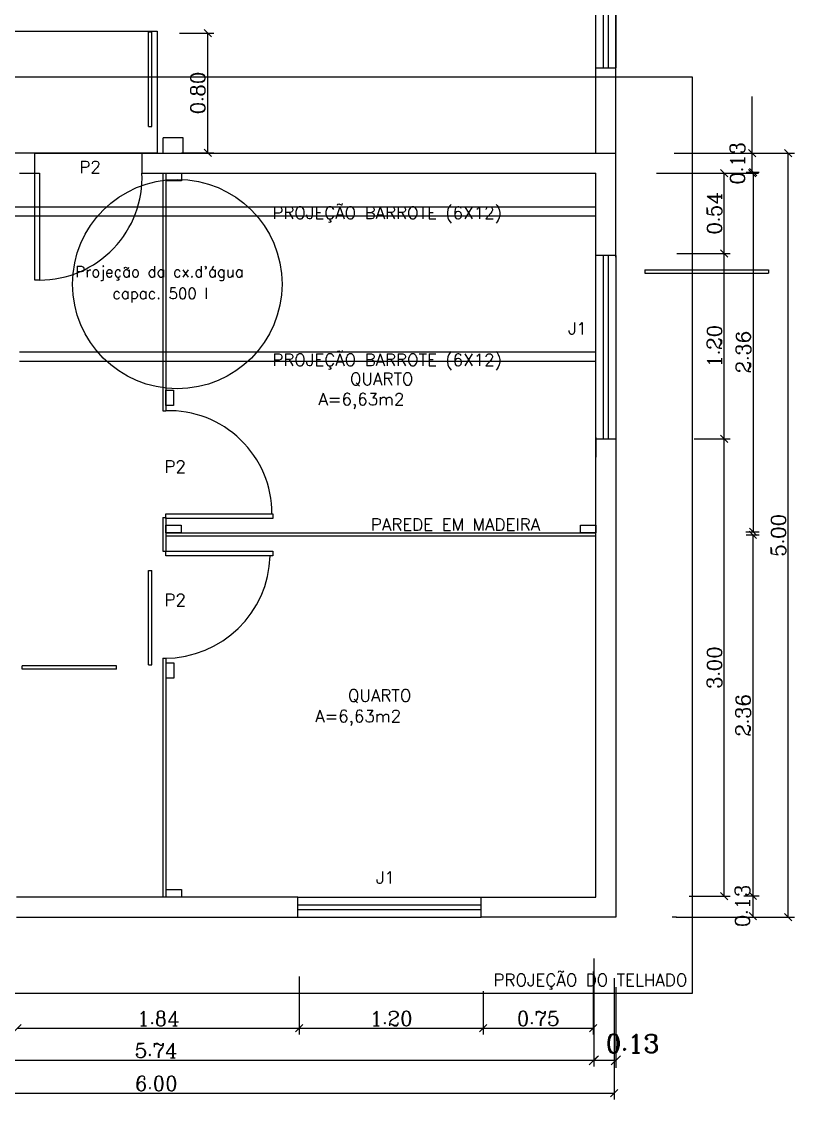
# Model space of a CAD drawing. Extents: x -43 to 70, y -5 to 23.
# Drawn here: x 42.43 to 47.48, y -4.41 to 2.64 of the extents above; entities that cross this region are included whole.
import ezdxf
from ezdxf.enums import TextEntityAlignment as Align

# ---------------------------------------------------------------- set-up
doc = ezdxf.new("R2010")
doc.units = 0
doc.header["$LTSCALE"] = 20
for name, pattern in [('BORDER2', [0.875, 0.25, -0.125, 0.25, -0.125, 0, -0.125]), ('DASHED2', [0.375, 0.25, -0.125]), ('HIDDEN2', [0.1875, 0.125, -0.0625]), ('HIDDENX2', [0.75, 0.5, -0.25])]:
    doc.linetypes.add(name, pattern=pattern)
doc.layers.get('0').update_dxf_attribs({"color": 5, "linetype": 'CONTINUOUS'})
doc.layers.get('DEFPOINTS').update_dxf_attribs({"linetype": 'CONTINUOUS'})
for name, color, linetype in [('CAIXADÁGUA', 244, 'CONTINUOUS'), ('CALÇADA', 244, 'CONTINUOUS'), ('COTAS', 244, 'CONTINUOUS'), ('JANELA', 5, 'CONTINUOUS'), ('PAREDE', 7, 'CONTINUOUS'), ('PORTAS', 1, 'CONTINUOUS'), ('PROJPAR', 11, 'DASHED2'), ('PROJTELH', 30, 'HIDDEN2'), ('SETA', 3, 'CONTINUOUS'), ('TEXTO', 1, 'CONTINUOUS'), ('VISTAP', 244, 'CONTINUOUS')]:
    doc.layers.add(name, color=color, linetype=linetype)
doc.styles.add('ROMANC', font='romanc')
doc.dimstyles.new('ISO-25', dxfattribs={"dimscale": 0.8, "dimtxt": 0.12, "dimasz": 0.06, "dimexe": 0.05, "dimexo": 0.5, "dimgap": 0.02, "dimtad": 1, "dimtoh": 1, "dimzin": 1, "dimtxsty": 'ROMANC', "dimblk1": 'OBLIQUE', "dimblk2": 'OBLIQUE', "dimsah": 1, "dimcen": 0.12, "dimclrd": 244, "dimclre": 244, "dimclrt": 244, "dimazin": 3, "dimtfac": 1, "dimtdec": 4, "dimtmove": 0, "dimatfit": 3, "dimtvp": 1, "dimtolj": 1, "dimtzin": 0})

# ---------------------------------------------------------------- blocks, each defined once
blk = doc.blocks.new('_OBLIQUE')
at = {"color": 0, "linetype": 'BYBLOCK'}
blk.add_line((-0.5, -0.5), (0.5, 0.5), dxfattribs=at)
blk = doc.blocks.new('*D51')
at = {"color": 244, "linetype": 'BYBLOCK'}
for p, q in [((44.2435, -3.61), (44.2435, -3.9886)), ((42.3992, -3.9486), (44.2435, -3.9486))]:
    blk.add_line(p, q, dxfattribs=at)
at = {"layer": 'DEFPOINTS', "color": 0, "linetype": 'BYBLOCK'}
for p in [(42.3992, -3.1757), (44.2435, -3.21), (44.2435, -3.9486)]:
    blk.add_point(p, dxfattribs=at)
at = {"color": 244, "linetype": 'BYBLOCK', "xscale": 0.048, "yscale": 0.048, "zscale": 0.048, "rotation": 180}
blk.add_blockref('_OBLIQUE', (42.3992, -3.9486), dxfattribs=at)
at = {"color": 244, "linetype": 'BYBLOCK', "xscale": 0.048, "yscale": 0.048, "zscale": 0.048}
blk.add_blockref('_OBLIQUE', (44.2435, -3.9486), dxfattribs=at)
at = {"color": 244, "linetype": 'BYBLOCK', "insert": (43.3214, -3.8846), "char_height": 0.096, "attachment_point": 5, "style": 'ROMANC'}
blk.add_mtext('\\A1;1.84', dxfattribs=at)
blk = doc.blocks.new('*D52')
at = {"color": 244, "linetype": 'BYBLOCK'}
for p, q in [((45.4461, -3.7057), (45.4461, -3.9886)), ((44.2435, -3.9486), (45.4461, -3.9486))]:
    blk.add_line(p, q, dxfattribs=at)
at = {"layer": 'DEFPOINTS', "color": 0, "linetype": 'BYBLOCK'}
for p in [(44.2435, -3.21), (45.4461, -3.3057), (45.4461, -3.9486)]:
    blk.add_point(p, dxfattribs=at)
at = {"color": 244, "linetype": 'BYBLOCK', "xscale": 0.048, "yscale": 0.048, "zscale": 0.048, "rotation": 180}
blk.add_blockref('_OBLIQUE', (44.2435, -3.9486), dxfattribs=at)
at = {"color": 244, "linetype": 'BYBLOCK', "xscale": 0.048, "yscale": 0.048, "zscale": 0.048}
blk.add_blockref('_OBLIQUE', (45.4461, -3.9486), dxfattribs=at)
at = {"color": 244, "linetype": 'BYBLOCK', "insert": (44.8448, -3.8846), "char_height": 0.096, "attachment_point": 5, "style": 'ROMANC'}
blk.add_mtext('\\A1;1.20', dxfattribs=at)
blk = doc.blocks.new('*D53')
at = {"color": 244, "linetype": 'BYBLOCK'}
for p, q in [((46.166, -3.5757), (46.166, -3.9886)), ((45.4461, -3.9486), (46.166, -3.9486))]:
    blk.add_line(p, q, dxfattribs=at)
at = {"layer": 'DEFPOINTS', "color": 0, "linetype": 'BYBLOCK'}
for p in [(46.166, -3.1757), (45.4461, -3.3057), (46.166, -3.9486)]:
    blk.add_point(p, dxfattribs=at)
at = {"color": 244, "linetype": 'BYBLOCK', "xscale": 0.048, "yscale": 0.048, "zscale": 0.048, "rotation": 180}
blk.add_blockref('_OBLIQUE', (45.4461, -3.9486), dxfattribs=at)
at = {"color": 244, "linetype": 'BYBLOCK', "xscale": 0.048, "yscale": 0.048, "zscale": 0.048}
blk.add_blockref('_OBLIQUE', (46.166, -3.9486), dxfattribs=at)
at = {"color": 244, "linetype": 'BYBLOCK', "insert": (45.806, -3.8846), "char_height": 0.096, "attachment_point": 5, "style": 'ROMANC'}
blk.add_mtext('\\A1;{0.75}', dxfattribs=at)
blk = doc.blocks.new('*D54')
at = {"color": 244, "linetype": 'BYBLOCK'}
for p, q in [((40.444, -3.491), (40.444, -4.1976)), ((46.1703, -3.491), (46.1703, -4.1976)), ((40.444, -4.1576), (46.1703, -4.1576))]:
    blk.add_line(p, q, dxfattribs=at)
at = {"layer": 'DEFPOINTS', "color": 0, "linetype": 'BYBLOCK'}
for p in [(40.444, -3.091), (46.1703, -3.091), (46.1703, -4.1576)]:
    blk.add_point(p, dxfattribs=at)
at = {"color": 244, "linetype": 'BYBLOCK', "xscale": 0.048, "yscale": 0.048, "zscale": 0.048, "rotation": 180}
blk.add_blockref('_OBLIQUE', (40.444, -4.1576), dxfattribs=at)
at = {"color": 244, "linetype": 'BYBLOCK', "xscale": 0.048, "yscale": 0.048, "zscale": 0.048}
blk.add_blockref('_OBLIQUE', (46.1703, -4.1576), dxfattribs=at)
at = {"color": 244, "linetype": 'BYBLOCK', "insert": (43.3072, -4.0936), "char_height": 0.096, "attachment_point": 5, "style": 'ROMANC'}
blk.add_mtext('\\A1;{5.74}', dxfattribs=at)
blk = doc.blocks.new('*D55')
at = {"color": 244, "linetype": 'BYBLOCK'}
for p, q in [((40.314, -3.607), (40.314, -4.4141)), ((46.3023, -3.621), (46.3023, -4.4141)), ((40.314, -4.3741), (46.3023, -4.3741))]:
    blk.add_line(p, q, dxfattribs=at)
at = {"layer": 'DEFPOINTS', "color": 0, "linetype": 'BYBLOCK'}
for p in [(40.314, -3.207), (46.3023, -3.221), (46.3023, -4.3741)]:
    blk.add_point(p, dxfattribs=at)
at = {"color": 244, "linetype": 'BYBLOCK', "xscale": 0.048, "yscale": 0.048, "zscale": 0.048, "rotation": 180}
blk.add_blockref('_OBLIQUE', (40.314, -4.3741), dxfattribs=at)
at = {"color": 244, "linetype": 'BYBLOCK', "xscale": 0.048, "yscale": 0.048, "zscale": 0.048}
blk.add_blockref('_OBLIQUE', (46.3023, -4.3741), dxfattribs=at)
at = {"color": 244, "linetype": 'BYBLOCK', "insert": (43.3082, -4.3101), "char_height": 0.096, "attachment_point": 5, "style": 'ROMANC'}
blk.add_mtext('\\A1;{6.00}', dxfattribs=at)
blk = doc.blocks.new('*D58')
at = {"color": 244, "linetype": 'BYBLOCK'}
for p, q in [((43.4603, 2.5647), (43.6845, 2.5647)), ((43.6445, 1.782), (43.6445, 2.5647)), ((43.4724, 1.782), (43.6845, 1.782))]:
    blk.add_line(p, q, dxfattribs=at)
at = {"layer": 'DEFPOINTS', "color": 0, "linetype": 'BYBLOCK'}
for p in [(43.0603, 2.5647), (43.6445, 2.5647), (43.0724, 1.782)]:
    blk.add_point(p, dxfattribs=at)
at = {"color": 244, "linetype": 'BYBLOCK', "xscale": 0.048, "yscale": 0.048, "zscale": 0.048}
for p, rotation in [((43.6445, 2.5647), 90), ((43.6445, 1.782), 270)]:
    blk.add_blockref('_OBLIQUE', p, dxfattribs=dict(at, rotation=rotation))
at = {"color": 244, "linetype": 'BYBLOCK', "insert": (43.5805, 2.1734), "char_height": 0.096, "attachment_point": 5, "rotation": 90, "style": 'ROMANC'}
blk.add_mtext('\\A1;{0.80}', dxfattribs=at)
blk = doc.blocks.new('*D67')
at = {"color": 244, "linetype": 'BYBLOCK'}
for p, q in [((46.8255, -0.091), (47.0626, -0.091)), ((47.0226, -3.0845), (47.0226, -0.091)), ((46.7926, -3.0845), (47.0626, -3.0845))]:
    blk.add_line(p, q, dxfattribs=at)
at = {"layer": 'DEFPOINTS', "color": 0, "linetype": 'BYBLOCK'}
for p in [(46.4255, -0.091), (47.0226, -0.091), (46.3926, -3.0845)]:
    blk.add_point(p, dxfattribs=at)
at = {"color": 244, "linetype": 'BYBLOCK', "xscale": 0.048, "yscale": 0.048, "zscale": 0.048}
for p, rotation in [((47.0226, -0.091), 90), ((47.0226, -3.0845), 270)]:
    blk.add_blockref('_OBLIQUE', p, dxfattribs=dict(at, rotation=rotation))
at = {"color": 244, "linetype": 'BYBLOCK', "insert": (46.9586, -1.5877), "char_height": 0.096, "attachment_point": 5, "rotation": 90, "style": 'ROMANC'}
blk.add_mtext('\\A1;{3.00}', dxfattribs=at)
blk = doc.blocks.new('*D68')
at = {"color": 244, "linetype": 'BYBLOCK'}
for p, q in [((46.714, 1.1232), (47.0626, 1.1232)), ((47.0226, -0.091), (47.0226, 1.1232))]:
    blk.add_line(p, q, dxfattribs=at)
at = {"layer": 'DEFPOINTS', "color": 0, "linetype": 'BYBLOCK'}
for p in [(46.314, 1.1232), (47.0226, 1.1232), (46.4255, -0.091)]:
    blk.add_point(p, dxfattribs=at)
at = {"color": 244, "linetype": 'BYBLOCK', "xscale": 0.048, "yscale": 0.048, "zscale": 0.048}
for p, rotation in [((47.0226, 1.1232), 90), ((47.0226, -0.091), 270)]:
    blk.add_blockref('_OBLIQUE', p, dxfattribs=dict(at, rotation=rotation))
at = {"color": 244, "linetype": 'BYBLOCK', "insert": (46.9586, 0.5161), "char_height": 0.096, "attachment_point": 5, "rotation": 90, "style": 'ROMANC'}
blk.add_mtext('\\A1;{1.20}', dxfattribs=at)
blk = doc.blocks.new('*D69')
at = {"color": 244, "linetype": 'BYBLOCK'}
for p, q in [((46.584, 1.649), (47.0626, 1.649)), ((47.0226, 1.1232), (47.0226, 1.649))]:
    blk.add_line(p, q, dxfattribs=at)
at = {"layer": 'DEFPOINTS', "color": 0, "linetype": 'BYBLOCK'}
for p in [(46.184, 1.649), (47.0226, 1.649), (46.314, 1.1232)]:
    blk.add_point(p, dxfattribs=at)
at = {"color": 244, "linetype": 'BYBLOCK', "xscale": 0.048, "yscale": 0.048, "zscale": 0.048}
for p, rotation in [((47.0226, 1.649), 90), ((47.0226, 1.1232), 270)]:
    blk.add_blockref('_OBLIQUE', p, dxfattribs=dict(at, rotation=rotation))
at = {"color": 244, "linetype": 'BYBLOCK', "insert": (46.9586, 1.3861), "char_height": 0.096, "attachment_point": 5, "rotation": 90, "style": 'ROMANC'}
blk.add_mtext('\\A1;{0.54}', dxfattribs=at)
blk = doc.blocks.new('*D70')
at = {"color": 244, "linetype": 'BYBLOCK'}
for p, q in [((46.695, 1.779), (47.4822, 1.779)), ((47.4422, -3.221), (47.4422, 1.779)), ((46.709, -3.221), (47.4822, -3.221))]:
    blk.add_line(p, q, dxfattribs=at)
at = {"layer": 'DEFPOINTS', "color": 0, "linetype": 'BYBLOCK'}
for p in [(46.295, 1.779), (47.4422, 1.779), (46.309, -3.221)]:
    blk.add_point(p, dxfattribs=at)
at = {"color": 244, "linetype": 'BYBLOCK', "xscale": 0.048, "yscale": 0.048, "zscale": 0.048}
for p, rotation in [((47.4422, 1.779), 90), ((47.4422, -3.221), 270)]:
    blk.add_blockref('_OBLIQUE', p, dxfattribs=dict(at, rotation=rotation))
at = {"color": 244, "linetype": 'BYBLOCK', "insert": (47.3782, -0.721), "char_height": 0.096, "attachment_point": 5, "rotation": 90, "style": 'ROMANC'}
blk.add_mtext('\\A1;5.00', dxfattribs=at)
blk = doc.blocks.new('*D162')
at = {"color": 244, "linetype": 'BYBLOCK'}
for p, q in [((46.584, 1.6464), (46.6697, 1.6464)), ((46.6297, 1.6464), (46.6297, -0.706)), ((46.5821, -0.706), (46.6697, -0.706))]:
    blk.add_line(p, q, dxfattribs=at)
at = {"layer": 'DEFPOINTS', "color": 0, "linetype": 'BYBLOCK'}
for p in [(46.184, 1.6464), (46.1821, -0.706), (46.6297, -0.706)]:
    blk.add_point(p, dxfattribs=at)
at = {"color": 244, "linetype": 'BYBLOCK', "xscale": 0.048, "yscale": 0.048, "zscale": 0.048}
for p, rotation in [((46.6297, 1.6464), 90), ((46.6297, -0.706), 270)]:
    blk.add_blockref('_OBLIQUE', p, dxfattribs=dict(at, rotation=rotation))
at = {"color": 244, "linetype": 'BYBLOCK', "insert": (46.5657, 0.4702), "char_height": 0.096, "attachment_point": 5, "rotation": 90, "style": 'ROMANC'}
blk.add_mtext('\\A1;{2.36}', dxfattribs=at)
blk = doc.blocks.new('*D163')
at = {"color": 244, "linetype": 'BYBLOCK'}
for p, q in [((46.5838, -0.726), (46.6684, -0.726)), ((46.6284, -0.726), (46.6284, -3.0889)), ((46.584, -3.0889), (46.6684, -3.0889))]:
    blk.add_line(p, q, dxfattribs=at)
at = {"layer": 'DEFPOINTS', "color": 0, "linetype": 'BYBLOCK'}
for p in [(46.1838, -0.726), (46.184, -3.0889), (46.6284, -3.0889)]:
    blk.add_point(p, dxfattribs=at)
at = {"color": 244, "linetype": 'BYBLOCK', "xscale": 0.048, "yscale": 0.048, "zscale": 0.048}
for p, rotation in [((46.6284, -0.726), 90), ((46.6284, -3.0889), 270)]:
    blk.add_blockref('_OBLIQUE', p, dxfattribs=dict(at, rotation=rotation))
at = {"color": 244, "linetype": 'BYBLOCK', "insert": (46.5644, -1.9074), "char_height": 0.096, "attachment_point": 5, "rotation": 90, "style": 'ROMANC'}
blk.add_mtext('\\A1;2.36', dxfattribs=at)

msp = doc.modelspace()

# ---------------------------------------------------------------- linework, layer by layer
at = {"color": 244, "linetype": 'BYBLOCK'}
for p, q in [((47.2065, 1.779), (47.2065, 2.1516)), ((46.7038, 1.779), (47.2465, 1.779)), ((47.2065, 1.649), (47.2065, 1.779)), ((46.5802, 1.649), (47.2465, 1.649)), ((47.1515, -3.081), (47.2495, -3.081)), ((47.2095, -3.081), (47.2095, -3.2155)), ((46.7107, -3.221), (46.682, -3.221)), ((46.314, -3.6788), (46.314, -4.2076)), ((46.1703, -4.1576), (46.314, -4.1576))]:
    msp.add_line(p, q, dxfattribs=at)
at = {"layer": 'CAIXADÁGUA', "linetype": 'BORDER2'}
for p, q in [((42.414, 0.479), (46.184, 0.479)), ((42.414, 0.419), (46.184, 0.419))]:
    msp.add_line(p, q, dxfattribs=at)
at = {"layer": 'CALÇADA', "color": 244}
msp.add_line((39.514, 2.579), (43.314, 2.579), dxfattribs=at)
at = {"layer": 'CALÇADA'}
for p, q in [((43.314, 2.579), (43.314, 1.779)), ((43.314, 1.779), (42.414, 1.779))]:
    msp.add_line(p, q, dxfattribs=at)
at = {"layer": 'COTAS'}
msp.add_line((42.514, 1.779), (43.214, 1.779), dxfattribs=at)
at = {"layer": 'COTAS', "color": 30, "linetype": 'CONTINUOUS'}
for p, q in [((43.3513, 1.7816), (43.3513, 1.779)), ((43.3713, 1.7816), (43.3713, 1.779)), ((43.3513, 1.649), (43.3513, 0.094)), ((43.3713, 1.649), (43.3713, 0.094)), ((43.3513, 0.094), (43.3713, 0.094)), ((43.3513, -0.606), (43.3713, -0.606)), ((43.3513, -0.606), (43.3513, -0.826)), ((43.3713, -0.606), (43.3713, -0.826)), ((43.3713, -0.706), (46.184, -0.706)), ((43.3713, -0.726), (46.184, -0.726)), ((43.3513, -0.826), (43.3713, -0.826)), ((43.3513, -1.526), (43.3713, -1.526)), ((43.3513, -1.526), (43.3513, -3.091)), ((43.3713, -1.526), (43.3713, -3.091))]:
    msp.add_line(p, q, dxfattribs=at)
for points in [[(43.472, 1.5995), (43.372, 1.5995), (43.372, 1.6495), (43.472, 1.6495)], [(43.4213, 0.2284), (43.4213, 0.1284), (43.3713, 0.1284), (43.3713, 0.2284)], [(43.4713, -0.706), (43.3713, -0.706), (43.3713, -0.656), (43.4713, -0.656)], [(46.1834, -0.706), (46.0834, -0.706), (46.0834, -0.656), (46.1834, -0.656)], [(43.4226, -1.5568), (43.4226, -1.6568), (43.3726, -1.6568), (43.3726, -1.5568)], [(43.472, -3.091), (43.372, -3.091), (43.372, -3.041), (43.472, -3.041)]]:
    msp.add_lwpolyline(points, close=True, dxfattribs=at)
at = {"layer": 'COTAS', "color": 1, "linetype": 'CONTINUOUS'}
for points in [[(43.3713, -0.6112), (43.3713, -0.5812), (44.0713, -0.5812), (44.0713, -0.6112)], [(43.3713, -0.856), (43.3713, -0.826), (44.0713, -0.826), (44.0713, -0.856)]]:
    msp.add_lwpolyline(points, close=True, dxfattribs=at)
at = {"layer": 'COTAS', "color": 30, "linetype": 'CONTINUOUS'}
for centre, radius, start, end in [((43.3893, -0.5812), 0.6755, 0, 91.71715), ((43.3631, -0.8359), 0.6901, 270, 358.33292)]:
    msp.add_arc(centre, radius, start, end, dxfattribs=at)
at = {"layer": 'DEFPOINTS', "color": 0, "linetype": 'BYBLOCK'}
for p in [(46.1856, 1.779), (46.3038, 1.779), (46.314, 1.779), (46.314, 1.779), (47.2065, 1.779), (46.0556, 1.649), (46.1802, 1.649), (46.184, 1.649), (46.184, 1.649), (46.0556, -3.091), (46.1703, -3.091), (46.184, -3.0865), (46.1856, -3.221), (46.3107, -3.221), (46.314, -3.1788), (47.2095, -3.2155), (46.314, -4.1576)]:
    msp.add_point(p, dxfattribs=at)
at = {"layer": 'JANELA', "color": 1}
for p, q in [((46.184, -0.091), (46.184, 1.109)), ((46.314, 1.109), (46.314, -0.091)), ((44.234, -3.091), (45.434, -3.091)), ((44.234, -3.221), (45.434, -3.221))]:
    msp.add_line(p, q, dxfattribs=at)
at = {"layer": 'JANELA', "color": 5}
for p, q in [((46.234, -0.091), (46.234, 1.109)), ((46.264, 1.109), (46.264, -0.091))]:
    msp.add_line(p, q, dxfattribs=at)
at = {"layer": 'JANELA'}
for p, q in [((44.234, -3.141), (45.434, -3.141)), ((44.234, -3.171), (45.434, -3.171))]:
    msp.add_line(p, q, dxfattribs=at)
at = {"layer": 'PAREDE'}
for p, q in [((42.514, 1.779), (40.314, 1.779)), ((42.514, 1.649), (42.514, 1.779)), ((43.214, 1.779), (46.314, 1.779)), ((43.214, 1.779), (43.214, 1.649)), ((46.314, 1.099), (46.314, 1.779)), ((42.414, 1.649), (42.514, 1.649)), ((43.214, 1.649), (46.184, 1.649)), ((46.184, 1.099), (46.184, 1.649)), ((46.314, 1.109), (46.184, 1.109)), ((46.184, -0.081), (46.184, -0.211)), ((46.184, -3.091), (46.184, -0.091)), ((46.184, -0.091), (46.314, -0.091)), ((46.314, -0.091), (46.314, -3.221)), ((44.234, -3.091), (42.394, -3.091)), ((44.234, -3.221), (44.234, -3.091)), ((45.4226, -3.091), (46.1726, -3.091)), ((45.434, -3.221), (45.434, -3.091)), ((45.434, -3.091), (46.184, -3.091)), ((42.394, -3.221), (44.234, -3.221)), ((46.314, -3.221), (45.434, -3.221))]:
    msp.add_line(p, q, dxfattribs=at)
at = {"layer": 'PAREDE', "color": 244, "linetype": 'BORDER2'}
for p, q in [((42.2863, 1.429), (46.184, 1.429)), ((42.2863, 1.369), (46.184, 1.369))]:
    msp.add_line(p, q, dxfattribs=at)
at = {"layer": 'PORTAS'}
for p, q in [((42.514, 0.949), (42.514, 1.649)), ((42.514, 1.649), (42.544, 1.649)), ((42.544, 1.649), (42.544, 0.949)), ((42.544, 0.949), (42.514, 0.949))]:
    msp.add_line(p, q, dxfattribs=at)
at = {"layer": 'PROJPAR', "color": 30, "linetype": 'HIDDEN2', "ltscale": 2.5}
for p, q in [((46.314, 1.779), (46.314, 6.649)), ((46.184, 1.779), (46.184, 4.079)), ((46.184, 2.339), (46.184, 3.539)), ((46.234, 2.339), (46.234, 3.539)), ((46.264, 3.539), (46.264, 2.339)), ((46.314, 3.539), (46.314, 2.339)), ((43.484, 1.879), (43.354, 1.879)), ((43.354, 1.779), (43.354, 1.879)), ((43.484, 1.779), (43.484, 1.879))]:
    msp.add_line(p, q, dxfattribs=at)
at = {"layer": 'PROJPAR', "color": 11}
msp.add_line((46.184, 2.339), (46.314, 2.339), dxfattribs=at)
at = {"layer": 'PROJTELH', "linetype": 'HIDDENX2', "ltscale": 0.8}
for p, q in [((39.814, 2.279), (46.814, 2.279)), ((46.814, 2.279), (46.814, -3.721)), ((46.814, -3.721), (39.814, -3.721))]:
    msp.add_line(p, q, dxfattribs=at)
at = {"layer": 'SETA', "color": 3, "linetype": 'CONTINUOUS'}
for p, q in [((43.257, 1.9552), (43.257, 2.5734)), ((43.257, 2.5734), (43.2795, 2.5734)), ((43.2795, 1.9552), (43.2795, 2.5734)), ((46.5037, 1.0166), (47.3117, 1.0166)), ((46.5037, 0.9941), (47.3117, 0.9941)), ((47.3117, 1.0166), (47.3117, 0.9941)), ((43.257, -0.9518), (43.2795, -0.9518)), ((43.257, -1.57), (43.257, -0.9518)), ((43.2795, -1.57), (43.2795, -0.9518)), ((42.4305, -1.5984), (42.4305, -1.5759)), ((43.0487, -1.5759), (42.4305, -1.5759)), ((43.0487, -1.5984), (42.4305, -1.5984))]:
    msp.add_line(p, q, dxfattribs=at)
at = {"layer": 'SETA', "color": 3}
for p, q in [((43.257, 1.9552), (43.2795, 1.9552)), ((46.5037, 1.0166), (46.5037, 0.9941)), ((43.0487, -1.5984), (43.0487, -1.5759)), ((43.257, -1.57), (43.2795, -1.57))]:
    msp.add_line(p, q, dxfattribs=at)
at = {"layer": 'TEXTO', "color": 30, "linetype": 'CONTINUOUS'}
msp.add_arc((42.544, 1.6197), 0.6707, 270, 2.52324, dxfattribs=at)
at = {"layer": 'VISTAP', "color": 30, "linetype": 'CONTINUOUS', "ltscale": 0.3}
msp.add_circle((43.4454, 0.9229), 0.685, dxfattribs=at)

# ---------------------------------------------------------------- block references
at = {"color": 244, "linetype": 'BYBLOCK'}
for p, xscale, yscale, zscale, rotation in [((47.2065, 1.779), 0.048, 0.048, 0.048, 90), ((47.2065, 1.649), 0.048, 0.048, 0.048, 270), ((47.2095, -3.081), 0.048, 0.048, 0.048, 90), ((47.2095, -3.2155), 0.048, 0.048, 0.048, 270), ((46.1703, -4.1576), 0.06, 0.06, 0.06, 180)]:
    msp.add_blockref('_OBLIQUE', p, dxfattribs=dict(at, xscale=xscale, yscale=yscale, zscale=zscale, rotation=rotation))
at = {"color": 244, "linetype": 'BYBLOCK', "xscale": 0.06, "yscale": 0.06, "zscale": 0.06}
msp.add_blockref('_OBLIQUE', (46.314, -4.1576), dxfattribs=at)

# ---------------------------------------------------------------- texts
at = {"color": 244, "linetype": 'BYBLOCK', "char_height": 0.096, "attachment_point": 5, "rotation": 90, "style": 'ROMANC'}
for insert in [(47.11, 1.7133), (47.1419, -3.1468)]:
    msp.add_mtext('\\A1;0.13', dxfattribs=dict(at, insert=insert))
at = {"color": 244, "linetype": 'BYBLOCK', "insert": (46.2476, -4.0482), "char_height": 0.12, "attachment_point": 4, "style": 'ROMANC'}
msp.add_mtext('\\A1;{0.13}', dxfattribs=at)
at = {"layer": 'COTAS', "color": 1, "linetype": 'CONTINUOUS', "style": 'ROMANC'}
for s, p in [('QUARTO', (44.575, 0.2618)), ('      A=6,63m2', (44.0111, 0.1292)), ('PAREDE EM MADEIRA', (44.7113, -0.6912)), ('QUARTO', (44.5615, -1.8103)), ('      A=6,63m2', (43.9894, -1.9454))]:
    msp.add_text(s, height=0.08, dxfattribs=at).set_placement(p)
at = {"layer": 'TEXTO', "color": 1, "linetype": 'CONTINUOUS', "style": 'ROMANC'}
for s, p in [('P2', (42.8749, 1.6478)), ('J1', (46.0636, 0.5923)), ('P2', (43.4316, -0.3121)), ('P2', (43.4316, -1.1852)), ('J1', (44.8074, -3.0016))]:
    msp.add_text(s, height=0.08, dxfattribs=at).set_placement(p, align=Align.CENTER)
at = {"layer": 'TEXTO', "color": 244, "ltscale": 0.3, "style": 'ROMANC'}
for s, p in [("Projeção da cx.d'água", (42.7788, 0.9676)), ('capac. 500 l', (43.0207, 0.8254))]:
    msp.add_text(s, height=0.072, dxfattribs=at).set_placement(p)
at = {"layer": 'TEXTO', "color": 1, "linetype": 'CONTINUOUS', "char_height": 0.08, "attachment_point": 7, "style": 'ROMANC'}
for insert in [(44.0672, 1.3224), (44.0672, 0.36)]:
    msp.add_mtext('{PROJEÇÃO BARROTE (6X12)}\\P', dxfattribs=dict(at, insert=insert))
at = {"layer": 'TEXTO', "color": 1, "linetype": 'HIDDEN2', "insert": (46.7819, -3.6952), "char_height": 0.08, "attachment_point": 9, "style": 'ROMANC'}
msp.add_mtext('{PROJEÇÃO DO TELHADO}', dxfattribs=at)

# ---------------------------------------------------------------- dimensions: what is measured, and where the dimension line sits
at = {"layer": 'COTAS', "color": 244, "linetype": 'CONTINUOUS'}
dim = msp.add_linear_dim(base=(47.2121, -0.6981), p1=(46.7665, 1.6543), p2=(46.7645, -0.6981), angle=90, text='{2.36}', dimstyle='ISO-25', dxfattribs=at)
dim.commit()
dim.dimension.update_dxf_attribs({"geometry": '*D162', "text_midpoint": (47.1481, 0.4781), "insert": (0.5824, 0.0079)})
dim = msp.add_linear_dim(base=(47.2109, -3.081), p1=(46.7662, -0.7181), p2=(46.7665, -3.081), angle=90, dimstyle='ISO-25', dxfattribs=at)
dim.commit()
dim.dimension.update_dxf_attribs({"geometry": '*D163', "text_midpoint": (47.1469, -1.8995), "insert": (0.5824, 0.0079)})
at = {"layer": 'TEXTO', "color": 30, "linetype": 'CONTINUOUS'}
for base, p1, p2, text, override, picture, middle in [((43.6445, 2.5647), (43.0724, 1.782), (43.0603, 2.5647), '{0.80}', {"dimexe": 0.05, "dimexo": 0.5, "dimtoh": 0, "dimtxsty": 'ROMANC', "dimblk1": 'OBLIQUE', "dimblk2": 'OBLIQUE', "dimsah": 1}, '*D58', (43.5805, 2.1734)), ((47.0226, 1.649), (46.314, 1.1232), (46.184, 1.649), '{0.54}', {"dimexe": 0.05, "dimexo": 0.5, "dimtoh": 0, "dimtxsty": 'ROMANC', "dimblk1": 'OBLIQUE', "dimblk2": 'OBLIQUE', "dimsah": 1, "dimse1": 1}, '*D69', (46.9586, 1.3861)), ((47.0226, 1.1232), (46.4255, -0.091), (46.314, 1.1232), '{1.20}', {"dimexe": 0.05, "dimexo": 0.5, "dimtoh": 0, "dimtxsty": 'ROMANC', "dimblk1": 'OBLIQUE', "dimblk2": 'OBLIQUE', "dimsah": 1, "dimse1": 1}, '*D68', (46.9586, 0.5161)), ((47.0226, -0.091), (46.3926, -3.0845), (46.4255, -0.091), '{3.00}', {"dimexe": 0.05, "dimexo": 0.5, "dimtoh": 0, "dimtxsty": 'ROMANC', "dimblk1": 'OBLIQUE', "dimblk2": 'OBLIQUE', "dimsah": 1}, '*D67', (46.9586, -1.5877))]:
    dim = msp.add_linear_dim(base=base, p1=p1, p2=p2, angle=90, text=text, dimstyle='ISO-25', override=override, dxfattribs=at)
    dim.commit()
    dim.dimension.update_dxf_attribs({"geometry": picture, "text_midpoint": middle})
dim = msp.add_linear_dim(base=(47.4422, 1.779), p1=(46.309, -3.221), p2=(46.295, 1.779), angle=90, dimstyle='ISO-25', override={"dimexe": 0.05, "dimexo": 0.5, "dimtoh": 0, "dimtxsty": 'ROMANC', "dimblk1": 'OBLIQUE', "dimblk2": 'OBLIQUE', "dimsah": 1}, dxfattribs=at)
dim.commit()
dim.dimension.update_dxf_attribs({"geometry": '*D70', "text_midpoint": (47.3782, -0.721)})
for base, p1, p2, text, override, picture, middle in [((46.1703, -4.1576), (40.444, -3.091), (46.1703, -3.091), '{5.74}', {"dimexe": 0.05, "dimexo": 0.5, "dimtoh": 0, "dimtxsty": 'ROMANC', "dimblk1": 'OBLIQUE', "dimblk2": 'OBLIQUE', "dimsah": 1}, '*D54', (43.3072, -4.0936)), ((46.3023, -4.3741), (40.314, -3.207), (46.3023, -3.221), '{6.00}', {"dimexe": 0.05, "dimexo": 0.5, "dimtoh": 0, "dimtxsty": 'ROMANC', "dimblk1": 'OBLIQUE', "dimblk2": 'OBLIQUE', "dimsah": 1}, '*D55', (43.3082, -4.3101)), ((46.166, -3.9486), (45.4461, -3.3057), (46.166, -3.1757), '{0.75}', {"dimexe": 0.05, "dimexo": 0.5, "dimtoh": 0, "dimtxsty": 'ROMANC', "dimblk1": 'OBLIQUE', "dimblk2": 'OBLIQUE', "dimsah": 1, "dimse1": 1}, '*D53', (45.806, -3.8846))]:
    dim = msp.add_linear_dim(base=base, p1=p1, p2=p2, text=text, dimstyle='ISO-25', override=override, dxfattribs=at)
    dim.commit()
    dim.dimension.update_dxf_attribs({"geometry": picture, "text_midpoint": middle})
for base, p1, p2, picture, middle in [((44.2435, -3.9486), (42.3992, -3.1757), (44.2435, -3.21), '*D51', (43.3214, -3.8846)), ((45.4461, -3.9486), (44.2435, -3.21), (45.4461, -3.3057), '*D52', (44.8448, -3.8846))]:
    dim = msp.add_linear_dim(base=base, p1=p1, p2=p2, dimstyle='ISO-25', override={"dimexe": 0.05, "dimexo": 0.5, "dimtoh": 0, "dimtxsty": 'ROMANC', "dimblk1": 'OBLIQUE', "dimblk2": 'OBLIQUE', "dimsah": 1, "dimse1": 1}, dxfattribs=at)
    dim.commit()
    dim.dimension.update_dxf_attribs({"geometry": picture, "text_midpoint": middle})

doc.saveas('drawing.dxf')
